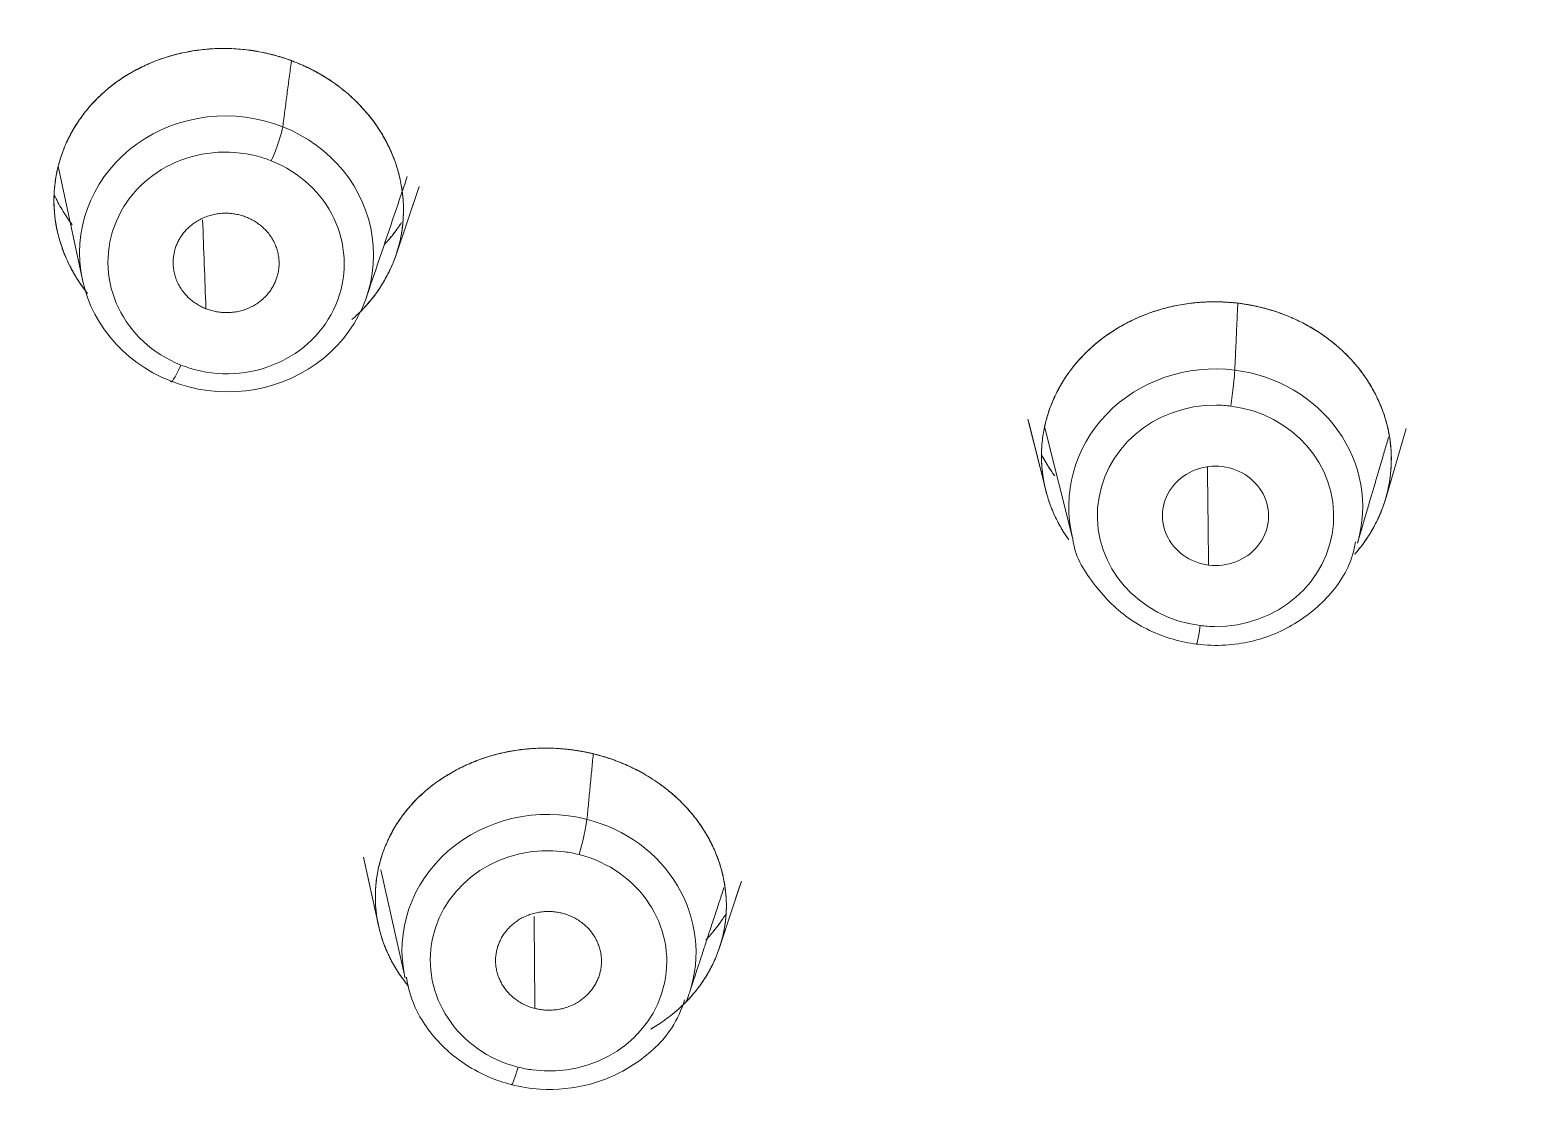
# Model space of a CAD drawing. Extents: x 5217 to 6345, y 0 to 827.
# Drawn here: x 5739.63 to 5755.17, y 449.06 to 460.3 of the extents above; entities that cross this region are included whole.
import ezdxf

# ---------------------------------------------------------------- set-up
doc = ezdxf.new("R2010")
doc.units = 0
doc.header["$LTSCALE"] = 30
doc.header["$MEASUREMENT"] = 0
doc.layers.add('1', color=7, linetype='CONTINUOUS')

msp = doc.modelspace()

# ---------------------------------------------------------------- linework, layer by layer
at = {"layer": '1', "color": 7, "linetype": 'Continuous', "lineweight": 18}
for p, q in [((5739.919, 458.883), (5740.172, 457.703)), ((5743.425, 457.965), (5743.665, 458.674)), ((5743.425, 457.965), (5743.647, 458.622)), ((5749.981, 456.26), (5750.167, 455.523)), ((5749.99, 456.224), (5750.167, 455.523)), ((5750.159, 456.168), (5750.446, 455.027)), ((5753.695, 455.436), (5753.909, 456.163)), ((5753.695, 455.436), (5753.909, 456.163)), ((5743.086, 451.715), (5743.228, 451.073)), ((5743.086, 451.715), (5743.243, 451.004)), ((5743.268, 451.583), (5743.518, 450.459)), ((5746.783, 450.781), (5747.009, 451.467)), ((5746.792, 450.808), (5746.995, 451.426))]:
    msp.add_line(p, q, dxfattribs=at)
for centre, major_axis, ratio, start_param, end_param in [((5757.244, 496.519), (-59.628, 0), 0.953717, 0, 1.529457), ((5757.244, 496.519), (-59.628, 0), 0.953717, 0, 1.529457), ((5741.666, 457.974), (-1.523, 0.088), 0.93787, 4.374346, 7.515939), ((5741.666, 457.974), (1.523, -0.088), 0.93787, 4.374346, 7.515939), ((5751.929, 455.256), (-0.55, 0.011), 0.936807, 4.59996, 7.741553), ((5751.929, 455.256), (0.55, -0.011), 0.936807, 4.59996, 7.741553), ((5745.012, 450.737), (-1.524, 0.076), 0.931132, 2.827073, 2.893291)]:
    msp.add_ellipse(centre, major_axis=major_axis, ratio=ratio, start_param=start_param, end_param=end_param, dxfattribs=at)
at = {"layer": '1', "color": 7, "linetype": 'Continuous', "lineweight": 13}
for centre, major_axis, ratio, start_param, end_param in [((5742.136, 459.044), (0.11, 0.279), 0.115075, 4.376575, 5.855188), ((5741.661, 457.88), (1.224, -0.071), 0.93787, 1.355528, 4.374346), ((5741.661, 457.88), (1.224, -0.071), 0.93787, 1.232753, 1.355528), ((5741.661, 457.88), (1.224, -0.071), 0.93787, 4.497121, 7.515939), ((5741.198, 456.924), (0.11, 0.279), 0.115075, 2.897962, 4.376575), ((5741.661, 457.88), (1.224, -0.071), 0.93787, 4.374346, 4.497121), ((5751.931, 455.351), (-1.525, 0.03), 0.936807, 4.59996, 6.532972), ((5752.091, 456.5), (0.037, 0.298), 0.03925, 4.357052, 5.835665), ((5751.931, 455.351), (1.525, -0.03), 0.936807, 6.041412, 7.741553), ((5751.929, 455.256), (1.226, -0.024), 0.936807, 1.581143, 4.59996), ((5751.929, 455.256), (1.226, -0.024), 0.936807, 4.722736, 7.741553), ((5751.929, 455.256), (1.226, -0.024), 0.936807, 1.458368, 1.581143), ((5751.771, 454.222), (0.037, 0.298), 0.03925, 2.878439, 4.357052), ((5751.929, 455.256), (1.226, -0.024), 0.936807, 4.59996, 4.722736), ((5745.012, 450.737), (-1.524, 0.076), 0.931132, 4.49732, 6.529243), ((5745.329, 451.85), (0.074, 0.291), 0.077828, 4.346945, 5.821092), ((5745.012, 450.737), (-1.524, 0.076), 0.931132, 2.893291, 4.49732), ((5745.007, 450.639), (-1.226, 0.061), 0.931132, 4.62396, 7.638913), ((5745.007, 450.639), (-1.226, 0.061), 0.931132, 1.482368, 4.49732), ((5745.007, 450.639), (-1.226, 0.061), 0.931132, 4.49732, 4.62396), ((5744.696, 449.645), (0.074, 0.291), 0.077828, 3.144843, 4.346945), ((5745.007, 450.639), (-1.226, 0.061), 0.931132, 1.355728, 1.482368)]:
    msp.add_ellipse(centre, major_axis=major_axis, ratio=ratio, start_param=start_param, end_param=end_param, dxfattribs=at)
at = {"layer": '1', "color": 7, "linetype": 'Continuous', "lineweight": 18}
for points, knots in [([(5759.712, 439.668), (5760.292, 439.691), (5761.968, 439.78), (5764.735, 440.04), (5767.995, 440.52), (5771.222, 441.172), (5774.407, 441.992), (5777.54, 442.979), (5780.611, 444.129), (5783.61, 445.439), (5786.529, 446.905), (5789.359, 448.523), (5792.092, 450.287), (5794.718, 452.192), (5797.229, 454.232), (5799.619, 456.402), (5801.88, 458.694), (5804.005, 461.101), (5805.987, 463.617), (5807.821, 466.233), (5809.501, 468.942), (5811.021, 471.735), (5812.378, 474.604), (5813.566, 477.54), (5814.583, 480.534), (5815.426, 483.576), (5816.091, 486.659), (5816.577, 489.772), (5816.882, 492.905), (5817.005, 496.05), (5816.947, 499.196), (5816.706, 502.335), (5816.285, 505.456), (5815.684, 508.55), (5814.904, 511.608), (5813.949, 514.62), (5812.822, 517.578), (5811.525, 520.471), (5810.063, 523.292), (5808.44, 526.031), (5806.66, 528.681), (5804.731, 531.234), (5802.657, 533.681), (5800.444, 536.015), (5798.1, 538.229), (5795.631, 540.316), (5793.045, 542.27), (5790.35, 544.085), (5787.555, 545.755), (5784.667, 547.276), (5781.695, 548.643), (5778.649, 549.85), (5775.538, 550.896), (5772.371, 551.776), (5769.157, 552.489), (5765.908, 553.031), (5762.632, 553.401), (5759.34, 553.598), (5756.041, 553.622), (5752.746, 553.471), (5749.464, 553.148), (5746.207, 552.652), (5742.982, 551.986), (5739.802, 551.151), (5736.674, 550.149), (5733.609, 548.985), (5730.617, 547.661), (5727.705, 546.181), (5724.883, 544.551), (5722.16, 542.774), (5719.544, 540.857), (5717.043, 538.805), (5714.664, 536.624), (5712.415, 534.322), (5710.302, 531.904), (5708.333, 529.379), (5706.512, 526.755), (5704.847, 524.038), (5703.34, 521.238), (5701.998, 518.363), (5700.825, 515.422), (5699.823, 512.423), (5698.996, 509.377), (5698.347, 506.291), (5697.877, 503.176), (5697.588, 500.041), (5697.48, 496.896), (5697.555, 493.75), (5697.811, 490.612), (5698.249, 487.493), (5698.866, 484.402), (5699.661, 481.348), (5700.631, 478.34), (5701.774, 475.388), (5703.085, 472.5), (5704.562, 469.686), (5706.199, 466.954), (5707.991, 464.313), (5709.934, 461.769), (5712.021, 459.332), (5714.245, 457.008), (5716.601, 454.805), (5719.08, 452.73), (5721.676, 450.788), (5724.38, 448.985), (5727.184, 447.328), (5730.08, 445.82), (5733.058, 444.468), (5736.111, 443.274), (5739.227, 442.243), (5742.399, 441.377), (5745.616, 440.68), (5748.868, 440.153), (5751.926, 439.822), (5753.898, 439.702), (5754.776, 439.668)], [0, 0, 0, 0, 0.004702, 0.013606, 0.022511, 0.031416, 0.040321, 0.049226, 0.058131, 0.067035, 0.07594, 0.084844, 0.093748, 0.102652, 0.111556, 0.120459, 0.129362, 0.138265, 0.147168, 0.15607, 0.164972, 0.173874, 0.182775, 0.191676, 0.200577, 0.209478, 0.218378, 0.227279, 0.236179, 0.245079, 0.253978, 0.262878, 0.271778, 0.280678, 0.289578, 0.298478, 0.307379, 0.316279, 0.32518, 0.334081, 0.342982, 0.351884, 0.360785, 0.369687, 0.37859, 0.387493, 0.396396, 0.405299, 0.414202, 0.423106, 0.43201, 0.440914, 0.449818, 0.458723, 0.467628, 0.476532, 0.485437, 0.494342, 0.503247, 0.512152, 0.521057, 0.529962, 0.538867, 0.547772, 0.556677, 0.565582, 0.574486, 0.583391, 0.592295, 0.601199, 0.610103, 0.619007, 0.62791, 0.636813, 0.645716, 0.654619, 0.663521, 0.672423, 0.681325, 0.690226, 0.699127, 0.708028, 0.716929, 0.725829, 0.734729, 0.743629, 0.752529, 0.761429, 0.770329, 0.779229, 0.788129, 0.797029, 0.805929, 0.814829, 0.82373, 0.832631, 0.841532, 0.850433, 0.859334, 0.868236, 0.877138, 0.886041, 0.894944, 0.903847, 0.91275, 0.921653, 0.930557, 0.939461, 0.948365, 0.95727, 0.966174, 0.975079, 0.983983, 0.992888, 1, 1, 1, 1]), ([(5793.07, 451.033), (5793.622, 451.416), (5795.04, 452.443), (5797.228, 454.234), (5799.62, 456.401), (5801.88, 458.694), (5804.005, 461.101), (5805.987, 463.617), (5807.821, 466.233), (5809.501, 468.942), (5811.021, 471.735), (5812.378, 474.604), (5813.566, 477.54), (5814.583, 480.534), (5815.426, 483.576), (5816.091, 486.659), (5816.577, 489.772), (5816.882, 492.905), (5817.005, 496.05), (5816.947, 499.196), (5816.706, 502.335), (5816.285, 505.456), (5815.684, 508.55), (5814.904, 511.608), (5813.949, 514.62), (5812.822, 517.578), (5811.525, 520.471), (5810.063, 523.292), (5808.44, 526.031), (5806.66, 528.681), (5804.731, 531.234), (5802.657, 533.681), (5800.444, 536.015), (5798.1, 538.229), (5795.631, 540.316), (5793.045, 542.27), (5790.35, 544.085), (5787.555, 545.755), (5784.667, 547.276), (5781.695, 548.643), (5778.649, 549.85), (5775.538, 550.896), (5772.371, 551.776), (5769.157, 552.489), (5765.908, 553.031), (5762.632, 553.401), (5759.34, 553.598), (5756.041, 553.622), (5752.746, 553.471), (5749.464, 553.148), (5746.207, 552.652), (5742.982, 551.986), (5739.802, 551.151), (5736.674, 550.149), (5733.609, 548.985), (5730.617, 547.661), (5727.705, 546.181), (5724.883, 544.551), (5722.16, 542.774), (5719.544, 540.857), (5717.043, 538.805), (5714.664, 536.624), (5712.415, 534.322), (5710.302, 531.904), (5708.333, 529.379), (5706.512, 526.755), (5704.847, 524.038), (5703.34, 521.238), (5701.998, 518.363), (5700.825, 515.422), (5699.823, 512.423), (5698.996, 509.377), (5698.347, 506.291), (5697.877, 503.176), (5697.588, 500.041), (5697.48, 496.896), (5697.555, 493.75), (5697.811, 490.612), (5698.249, 487.493), (5698.866, 484.402), (5699.661, 481.348), (5700.631, 478.34), (5701.774, 475.388), (5703.085, 472.5), (5704.562, 469.686), (5706.199, 466.954), (5707.991, 464.313), (5709.934, 461.769), (5712.021, 459.332), (5714.246, 457.009), (5716.6, 454.804), (5719.085, 452.736), (5720.978, 451.284), (5722.066, 450.56), (5722.254, 450.437)], [0, 0, 0, 0, 0.006833, 0.017845, 0.028856, 0.039868, 0.050878, 0.061889, 0.072899, 0.083908, 0.094918, 0.105926, 0.116935, 0.127943, 0.138951, 0.149959, 0.160966, 0.171973, 0.18298, 0.193987, 0.204994, 0.216001, 0.227008, 0.238016, 0.249023, 0.26003, 0.271038, 0.282046, 0.293055, 0.304063, 0.315072, 0.326082, 0.337091, 0.348102, 0.359112, 0.370123, 0.381134, 0.392146, 0.403157, 0.414169, 0.425182, 0.436194, 0.447207, 0.45822, 0.469233, 0.480246, 0.491259, 0.502272, 0.513286, 0.524299, 0.535313, 0.546326, 0.557339, 0.568352, 0.579365, 0.590378, 0.601391, 0.612403, 0.623416, 0.634428, 0.645439, 0.656451, 0.667462, 0.678472, 0.689483, 0.700493, 0.711502, 0.722512, 0.73352, 0.744529, 0.755537, 0.766545, 0.777553, 0.78856, 0.799567, 0.810574, 0.821581, 0.832588, 0.843595, 0.854602, 0.865609, 0.876617, 0.887624, 0.898632, 0.90964, 0.920649, 0.931657, 0.942666, 0.953676, 0.964686, 0.975696, 0.986706, 0.997717, 1, 1, 1, 1]), ([(5740.223, 457.563), (5740.207, 457.583), (5740.156, 457.649), (5740.08, 457.768), (5739.977, 457.971), (5739.89, 458.239), (5739.867, 458.513), (5739.885, 458.728), (5739.917, 458.888), (5739.966, 459.043), (5740.032, 459.193), (5740.115, 459.334), (5740.212, 459.466), (5740.322, 459.588), (5740.442, 459.697), (5740.572, 459.794), (5740.713, 459.878), (5740.862, 459.95), (5741.02, 460.01), (5741.185, 460.056), (5741.354, 460.088), (5741.526, 460.105), (5741.67, 460.106), (5741.786, 460.1), (5741.873, 460.092), (5741.959, 460.08), (5742.029, 460.067), (5742.083, 460.055), (5742.12, 460.046), (5742.158, 460.037), (5742.195, 460.026), (5742.232, 460.015), (5742.269, 460.004), (5742.305, 459.991), (5742.341, 459.978), (5742.365, 459.969), (5742.377, 459.964)], [0, 0, 0, 0, 0.017141, 0.056284, 0.096002, 0.174743, 0.252104, 0.29073, 0.329574, 0.368793, 0.407421, 0.445742, 0.484311, 0.521879, 0.558973, 0.595401, 0.631752, 0.668396, 0.705158, 0.74242, 0.779181, 0.815806, 0.852668, 0.871071, 0.889443, 0.907829, 0.926279, 0.93451, 0.942721, 0.950917, 0.959101, 0.967278, 0.975452, 0.983627, 0.991809, 1, 1, 1, 1]), ([(5740.223, 457.563), (5740.207, 457.583), (5740.156, 457.649), (5740.08, 457.768), (5739.977, 457.971), (5739.89, 458.239), (5739.867, 458.513), (5739.885, 458.728), (5739.917, 458.888), (5739.966, 459.043), (5740.032, 459.193), (5740.115, 459.334), (5740.212, 459.466), (5740.322, 459.588), (5740.442, 459.697), (5740.572, 459.794), (5740.713, 459.878), (5740.862, 459.95), (5741.02, 460.01), (5741.185, 460.056), (5741.354, 460.088), (5741.526, 460.105), (5741.67, 460.106), (5741.786, 460.1), (5741.873, 460.092), (5741.959, 460.08), (5742.029, 460.067), (5742.083, 460.055), (5742.12, 460.046), (5742.158, 460.037), (5742.195, 460.026), (5742.232, 460.015), (5742.269, 460.004), (5742.305, 459.991), (5742.341, 459.978), (5742.365, 459.969), (5742.377, 459.964)], [0, 0, 0, 0, 0.017141, 0.056284, 0.096002, 0.174743, 0.252104, 0.29073, 0.329574, 0.368793, 0.407421, 0.445742, 0.484311, 0.521879, 0.558973, 0.595401, 0.631752, 0.668396, 0.705158, 0.74242, 0.779181, 0.815806, 0.852668, 0.871071, 0.889443, 0.907829, 0.926279, 0.93451, 0.942721, 0.950917, 0.959101, 0.967278, 0.975452, 0.983627, 0.991809, 1, 1, 1, 1]), ([(5742.377, 459.964), (5742.371, 459.967), (5742.358, 459.972), (5742.338, 459.979), (5742.318, 459.987), (5742.298, 459.994), (5742.277, 460.001), (5742.257, 460.007), (5742.237, 460.014), (5742.216, 460.02), (5742.195, 460.026), (5742.175, 460.032), (5742.154, 460.038), (5742.133, 460.043), (5742.112, 460.048), (5742.091, 460.053), (5742.069, 460.058), (5742.026, 460.067), (5741.962, 460.079), (5741.875, 460.092), (5741.787, 460.1), (5741.726, 460.103), (5741.64, 460.106), (5741.526, 460.105), (5741.357, 460.088), (5741.187, 460.057), (5741.027, 460.013), (5740.876, 459.956), (5740.73, 459.887), (5740.583, 459.801), (5740.452, 459.704), (5740.327, 459.593), (5740.209, 459.465), (5740.125, 459.348), (5740.068, 459.254), (5740.04, 459.202), (5740.015, 459.152), (5739.991, 459.1), (5739.965, 459.035), (5739.94, 458.96), (5739.917, 458.879), (5739.896, 458.787), (5739.881, 458.68), (5739.874, 458.567), (5739.875, 458.452), (5739.886, 458.337), (5739.908, 458.208), (5739.945, 458.069), (5740.005, 457.914), (5740.083, 457.761), (5740.161, 457.643), (5740.211, 457.579), (5740.224, 457.562)], [0, 0, 0, 0, 0.004503, 0.009014, 0.013532, 0.018057, 0.022589, 0.027129, 0.031676, 0.03623, 0.040791, 0.04536, 0.049937, 0.05452, 0.059111, 0.06371, 0.068316, 0.07293, 0.091521, 0.110102, 0.128674, 0.147238, 0.148767, 0.183749, 0.219666, 0.256936, 0.29465, 0.327419, 0.362379, 0.401166, 0.44073, 0.472432, 0.515341, 0.561066, 0.573377, 0.59219, 0.602878, 0.613262, 0.633285, 0.652235, 0.670021, 0.693804, 0.719615, 0.747458, 0.774804, 0.802184, 0.829597, 0.867272, 0.903668, 0.945059, 0.985491, 1, 1, 1, 1]), ([(5742.377, 459.964), (5742.371, 459.967), (5742.358, 459.972), (5742.338, 459.979), (5742.318, 459.987), (5742.298, 459.994), (5742.277, 460.001), (5742.257, 460.007), (5742.237, 460.014), (5742.216, 460.02), (5742.195, 460.026), (5742.175, 460.032), (5742.154, 460.038), (5742.133, 460.043), (5742.112, 460.048), (5742.091, 460.053), (5742.069, 460.058), (5742.026, 460.067), (5741.962, 460.079), (5741.875, 460.092), (5741.787, 460.1), (5741.726, 460.103), (5741.64, 460.106), (5741.526, 460.105), (5741.357, 460.088), (5741.187, 460.057), (5741.027, 460.013), (5740.876, 459.956), (5740.73, 459.887), (5740.583, 459.801), (5740.452, 459.704), (5740.327, 459.593), (5740.209, 459.465), (5740.125, 459.348), (5740.068, 459.254), (5740.04, 459.202), (5740.015, 459.152), (5739.991, 459.1), (5739.965, 459.035), (5739.94, 458.96), (5739.917, 458.879), (5739.896, 458.787), (5739.881, 458.68), (5739.874, 458.567), (5739.875, 458.452), (5739.886, 458.337), (5739.908, 458.208), (5739.945, 458.069), (5740.005, 457.914), (5740.083, 457.761), (5740.161, 457.643), (5740.211, 457.579), (5740.224, 457.562)], [0, 0, 0, 0, 0.004503, 0.009014, 0.013532, 0.018057, 0.022589, 0.027129, 0.031676, 0.03623, 0.040791, 0.04536, 0.049937, 0.05452, 0.059111, 0.06371, 0.068316, 0.07293, 0.091521, 0.110102, 0.128674, 0.147238, 0.148767, 0.183749, 0.219666, 0.256936, 0.29465, 0.327419, 0.362379, 0.401166, 0.44073, 0.472432, 0.515341, 0.561066, 0.573377, 0.59219, 0.602878, 0.613262, 0.633285, 0.652235, 0.670021, 0.693804, 0.719615, 0.747458, 0.774804, 0.802184, 0.829597, 0.867272, 0.903668, 0.945059, 0.985491, 1, 1, 1, 1]), ([(5743.022, 457.343), (5743.033, 457.353), (5743.071, 457.39), (5743.132, 457.455), (5743.194, 457.531), (5743.247, 457.605), (5743.297, 457.684), (5743.338, 457.759), (5743.367, 457.82), (5743.384, 457.857), (5743.403, 457.903), (5743.436, 457.993), (5743.476, 458.137), (5743.499, 458.3), (5743.504, 458.464), (5743.493, 458.619), (5743.461, 458.784), (5743.415, 458.935), (5743.355, 459.08), (5743.279, 459.223), (5743.184, 459.363), (5743.077, 459.491), (5742.979, 459.588), (5742.894, 459.661), (5742.827, 459.714), (5742.757, 459.764), (5742.696, 459.804), (5742.647, 459.833), (5742.609, 459.855), (5742.572, 459.875), (5742.533, 459.895), (5742.495, 459.913), (5742.456, 459.931), (5742.417, 459.948), (5742.39, 459.959), (5742.377, 459.964)], [0, 0, 0, 0, 0.014111, 0.04927, 0.082826, 0.106009, 0.13487, 0.171339, 0.18786, 0.199046, 0.210702, 0.235487, 0.291151, 0.354099, 0.393402, 0.448921, 0.50347, 0.552208, 0.597733, 0.650176, 0.702019, 0.751877, 0.800394, 0.825551, 0.850725, 0.87592, 0.901135, 0.913632, 0.926088, 0.938505, 0.950882, 0.96322, 0.975519, 0.987779, 1, 1, 1, 1]), ([(5742.377, 459.964), (5742.384, 459.962), (5742.397, 459.956), (5742.417, 459.948), (5742.437, 459.939), (5742.457, 459.931), (5742.477, 459.922), (5742.496, 459.913), (5742.516, 459.903), (5742.535, 459.894), (5742.554, 459.884), (5742.573, 459.874), (5742.592, 459.864), (5742.611, 459.853), (5742.63, 459.843), (5742.649, 459.832), (5742.667, 459.821), (5742.704, 459.799), (5742.758, 459.763), (5742.828, 459.714), (5742.895, 459.661), (5742.98, 459.587), (5743.08, 459.487), (5743.187, 459.358), (5743.28, 459.219), (5743.358, 459.073), (5743.421, 458.921), (5743.466, 458.765), (5743.494, 458.606), (5743.504, 458.447), (5743.497, 458.287), (5743.473, 458.129), (5743.431, 457.974), (5743.372, 457.823), (5743.295, 457.678), (5743.202, 457.539), (5743.093, 457.41), (5743.011, 457.331), (5742.967, 457.293)], [0, 0, 0, 0, 0.006083, 0.012162, 0.018237, 0.024309, 0.03038, 0.03645, 0.04252, 0.048592, 0.054666, 0.060744, 0.066826, 0.072914, 0.079009, 0.085111, 0.091221, 0.097341, 0.121844, 0.146278, 0.170707, 0.195199, 0.244469, 0.293747, 0.34338, 0.393383, 0.443468, 0.493419, 0.543157, 0.593201, 0.643121, 0.693202, 0.743618, 0.794206, 0.84532, 0.896882, 0.948457, 1, 1, 1, 1]), ([(5743.022, 457.343), (5743.033, 457.353), (5743.071, 457.39), (5743.132, 457.455), (5743.194, 457.531), (5743.247, 457.605), (5743.297, 457.684), (5743.338, 457.759), (5743.367, 457.82), (5743.384, 457.857), (5743.403, 457.903), (5743.436, 457.993), (5743.476, 458.137), (5743.499, 458.3), (5743.504, 458.464), (5743.493, 458.619), (5743.461, 458.784), (5743.415, 458.935), (5743.355, 459.08), (5743.279, 459.223), (5743.184, 459.363), (5743.077, 459.491), (5742.979, 459.588), (5742.894, 459.661), (5742.827, 459.714), (5742.757, 459.764), (5742.696, 459.804), (5742.647, 459.833), (5742.609, 459.855), (5742.572, 459.875), (5742.533, 459.895), (5742.495, 459.913), (5742.456, 459.931), (5742.417, 459.948), (5742.39, 459.959), (5742.377, 459.964)], [0, 0, 0, 0, 0.014111, 0.04927, 0.082826, 0.106009, 0.13487, 0.171339, 0.18786, 0.199046, 0.210702, 0.235487, 0.291151, 0.354099, 0.393402, 0.448921, 0.50347, 0.552208, 0.597733, 0.650176, 0.702019, 0.751877, 0.800394, 0.825551, 0.850725, 0.87592, 0.901135, 0.913632, 0.926088, 0.938505, 0.950882, 0.96322, 0.975519, 0.987779, 1, 1, 1, 1]), ([(5742.377, 459.964), (5742.384, 459.962), (5742.397, 459.956), (5742.417, 459.948), (5742.437, 459.939), (5742.457, 459.931), (5742.477, 459.922), (5742.496, 459.913), (5742.516, 459.903), (5742.535, 459.894), (5742.554, 459.884), (5742.573, 459.874), (5742.592, 459.864), (5742.611, 459.853), (5742.63, 459.843), (5742.649, 459.832), (5742.667, 459.821), (5742.704, 459.799), (5742.758, 459.763), (5742.828, 459.714), (5742.895, 459.661), (5742.98, 459.587), (5743.08, 459.487), (5743.187, 459.358), (5743.28, 459.219), (5743.358, 459.073), (5743.421, 458.921), (5743.466, 458.765), (5743.486, 458.648), (5743.493, 458.584), (5743.495, 458.573)], [0, 0, 0, 0, 0.01099, 0.021971, 0.032945, 0.043915, 0.054882, 0.065847, 0.076814, 0.087782, 0.098756, 0.109735, 0.120723, 0.131721, 0.14273, 0.153754, 0.164792, 0.175848, 0.220114, 0.264253, 0.308385, 0.352629, 0.441638, 0.530659, 0.620322, 0.710653, 0.801132, 0.891369, 0.981222, 1, 1, 1, 1]), ([(5740.064, 458.276), (5740.026, 458.327), (5739.959, 458.427), (5739.902, 458.533), (5739.877, 458.584)], [0, 0, 0, 0, 0.521917, 1, 1, 1, 1]), ([(5740.064, 458.276), (5740.026, 458.327), (5739.959, 458.427), (5739.902, 458.533), (5739.877, 458.584)], [0, 0, 0, 0, 0.521917, 1, 1, 1, 1]), ([(5743.466, 458.274), (5743.46, 458.266), (5743.453, 458.256), (5743.442, 458.241), (5743.425, 458.216), (5743.38, 458.158), (5743.335, 458.105), (5743.303, 458.07), (5743.302, 458.069)], [0, 0, 0, 0, 0.118785, 0.141452, 0.206748, 0.466924, 0.981664, 1, 1, 1, 1]), ([(5743.466, 458.274), (5743.46, 458.266), (5743.453, 458.256), (5743.442, 458.241), (5743.425, 458.216), (5743.38, 458.158), (5743.335, 458.105), (5743.303, 458.07), (5743.302, 458.069)], [0, 0, 0, 0, 0.118785, 0.141452, 0.206748, 0.466924, 0.981664, 1, 1, 1, 1]), ([(5743.355, 458.129), (5743.388, 458.168), (5743.431, 458.224), (5743.471, 458.283), (5743.482, 458.3)], [0, 0, 0, 0, 0.709894, 1, 1, 1, 1]), ([(5743.355, 458.129), (5743.388, 458.168), (5743.431, 458.224), (5743.471, 458.283), (5743.482, 458.3)], [0, 0, 0, 0, 0.709894, 1, 1, 1, 1]), ([(5743.47, 458.129), (5743.459, 458.077), (5743.431, 457.974), (5743.372, 457.823), (5743.295, 457.678), (5743.202, 457.539), (5743.093, 457.41), (5743.011, 457.331), (5742.967, 457.293)], [0, 0, 0, 0, 0.162932, 0.328097, 0.49498, 0.663329, 0.831716, 1, 1, 1, 1]), ([(5752.173, 457.461), (5752.166, 457.462), (5752.152, 457.463), (5752.131, 457.466), (5752.11, 457.468), (5752.089, 457.47), (5752.068, 457.471), (5752.046, 457.473), (5752.025, 457.474), (5752.004, 457.475), (5751.982, 457.476), (5751.961, 457.476), (5751.919, 457.477), (5751.856, 457.476), (5751.772, 457.472), (5751.689, 457.464), (5751.58, 457.45), (5751.447, 457.423), (5751.302, 457.382), (5751.169, 457.333), (5751.029, 457.27), (5750.882, 457.188), (5750.739, 457.088), (5750.617, 456.984), (5750.506, 456.87), (5750.411, 456.752), (5750.325, 456.622), (5750.249, 456.477), (5750.19, 456.321), (5750.157, 456.193), (5750.139, 456.099), (5750.126, 456), (5750.121, 455.897), (5750.124, 455.797), (5750.132, 455.697), (5750.149, 455.594), (5750.175, 455.49), (5750.207, 455.385), (5750.258, 455.257), (5750.329, 455.122), (5750.383, 455.04), (5750.408, 455.006)], [0, 0, 0, 0, 0.005098, 0.010206, 0.015323, 0.020449, 0.025585, 0.030731, 0.035886, 0.04105, 0.046224, 0.051407, 0.0566, 0.076782, 0.096999, 0.117251, 0.137541, 0.176648, 0.216375, 0.248399, 0.280926, 0.331025, 0.374517, 0.413704, 0.454526, 0.498481, 0.533471, 0.578413, 0.63027, 0.668221, 0.686392, 0.708954, 0.750794, 0.7704, 0.79122, 0.833653, 0.855354, 0.878478, 0.922586, 0.96644, 1, 1, 1, 1]), ([(5752.173, 457.461), (5752.166, 457.462), (5752.152, 457.463), (5752.131, 457.466), (5752.11, 457.468), (5752.089, 457.47), (5752.068, 457.471), (5752.046, 457.473), (5752.025, 457.474), (5752.004, 457.475), (5751.982, 457.476), (5751.961, 457.476), (5751.919, 457.477), (5751.856, 457.476), (5751.772, 457.472), (5751.689, 457.464), (5751.58, 457.45), (5751.447, 457.423), (5751.302, 457.382), (5751.169, 457.333), (5751.029, 457.27), (5750.882, 457.188), (5750.739, 457.088), (5750.617, 456.984), (5750.506, 456.87), (5750.411, 456.752), (5750.325, 456.622), (5750.249, 456.477), (5750.19, 456.321), (5750.157, 456.193), (5750.139, 456.099), (5750.126, 456), (5750.121, 455.897), (5750.124, 455.797), (5750.132, 455.697), (5750.149, 455.594), (5750.175, 455.49), (5750.207, 455.385), (5750.258, 455.257), (5750.329, 455.122), (5750.383, 455.04), (5750.408, 455.006)], [0, 0, 0, 0, 0.005098, 0.010206, 0.015323, 0.020449, 0.025585, 0.030731, 0.035886, 0.04105, 0.046224, 0.051407, 0.0566, 0.076782, 0.096999, 0.117251, 0.137541, 0.176648, 0.216375, 0.248399, 0.280926, 0.331025, 0.374517, 0.413704, 0.454526, 0.498481, 0.533471, 0.578413, 0.63027, 0.668221, 0.686392, 0.708954, 0.750794, 0.7704, 0.79122, 0.833653, 0.855354, 0.878478, 0.922586, 0.96644, 1, 1, 1, 1]), ([(5750.408, 455.006), (5750.365, 455.066), (5750.267, 455.223), (5750.181, 455.444), (5750.137, 455.656), (5750.121, 455.818), (5750.123, 455.98), (5750.144, 456.14), (5750.182, 456.297), (5750.238, 456.448), (5750.308, 456.592), (5750.392, 456.727), (5750.49, 456.852), (5750.6, 456.968), (5750.723, 457.075), (5750.858, 457.171), (5751.002, 457.256), (5751.156, 457.329), (5751.316, 457.387), (5751.454, 457.424), (5751.567, 457.447), (5751.652, 457.46), (5751.739, 457.469), (5751.809, 457.474), (5751.864, 457.476), (5751.903, 457.477), (5751.942, 457.477), (5751.98, 457.476), (5752.019, 457.474), (5752.058, 457.472), (5752.096, 457.469), (5752.135, 457.466), (5752.16, 457.462), (5752.173, 457.461)], [0, 0, 0, 0, 0.057771, 0.146116, 0.190212, 0.234564, 0.27934, 0.323444, 0.367196, 0.41123, 0.454125, 0.496473, 0.538068, 0.579566, 0.621408, 0.663374, 0.705926, 0.747901, 0.789714, 0.831789, 0.852801, 0.873776, 0.894768, 0.915831, 0.925229, 0.934604, 0.943961, 0.953305, 0.962641, 0.971973, 0.981307, 0.990648, 1, 1, 1, 1]), ([(5750.408, 455.006), (5750.365, 455.066), (5750.267, 455.223), (5750.181, 455.444), (5750.137, 455.656), (5750.121, 455.818), (5750.123, 455.98), (5750.144, 456.14), (5750.182, 456.297), (5750.238, 456.448), (5750.308, 456.592), (5750.392, 456.727), (5750.49, 456.852), (5750.6, 456.968), (5750.723, 457.075), (5750.858, 457.171), (5751.002, 457.256), (5751.156, 457.329), (5751.316, 457.387), (5751.454, 457.424), (5751.567, 457.447), (5751.652, 457.46), (5751.739, 457.469), (5751.809, 457.474), (5751.864, 457.476), (5751.903, 457.477), (5751.942, 457.477), (5751.98, 457.476), (5752.019, 457.474), (5752.058, 457.472), (5752.096, 457.469), (5752.135, 457.466), (5752.16, 457.462), (5752.173, 457.461)], [0, 0, 0, 0, 0.057771, 0.146116, 0.190212, 0.234564, 0.27934, 0.323444, 0.367196, 0.41123, 0.454125, 0.496473, 0.538068, 0.579566, 0.621408, 0.663374, 0.705926, 0.747901, 0.789714, 0.831789, 0.852801, 0.873776, 0.894768, 0.915831, 0.925229, 0.934604, 0.943961, 0.953305, 0.962641, 0.971973, 0.981307, 0.990648, 1, 1, 1, 1]), ([(5752.173, 457.461), (5752.18, 457.46), (5752.195, 457.458), (5752.216, 457.455), (5752.238, 457.452), (5752.259, 457.448), (5752.281, 457.444), (5752.302, 457.44), (5752.324, 457.436), (5752.345, 457.432), (5752.366, 457.427), (5752.387, 457.422), (5752.408, 457.417), (5752.43, 457.412), (5752.451, 457.406), (5752.472, 457.4), (5752.493, 457.394), (5752.534, 457.382), (5752.596, 457.361), (5752.677, 457.33), (5752.757, 457.296), (5752.86, 457.246), (5752.985, 457.174), (5753.125, 457.076), (5753.254, 456.965), (5753.371, 456.843), (5753.474, 456.712), (5753.562, 456.573), (5753.634, 456.427), (5753.69, 456.276), (5753.73, 456.12), (5753.752, 455.962), (5753.756, 455.802), (5753.742, 455.642), (5753.711, 455.483), (5753.661, 455.326), (5753.594, 455.175), (5753.509, 455.031), (5753.433, 454.927), (5753.385, 454.871), (5753.374, 454.859)], [0, 0, 0, 0, 0.005705, 0.011406, 0.017104, 0.022799, 0.028492, 0.034185, 0.039878, 0.045572, 0.051269, 0.056969, 0.062673, 0.068383, 0.074098, 0.079821, 0.085552, 0.091291, 0.114273, 0.137188, 0.160098, 0.183067, 0.229279, 0.27549, 0.322043, 0.368934, 0.415912, 0.462752, 0.509404, 0.556333, 0.603154, 0.650119, 0.697402, 0.744845, 0.79278, 0.84114, 0.889505, 0.937854, 0.985824, 1, 1, 1, 1]), ([(5753.374, 454.859), (5753.381, 454.867), (5753.429, 454.922), (5753.496, 455.012), (5753.567, 455.129), (5753.618, 455.228), (5753.655, 455.317), (5753.685, 455.401), (5753.71, 455.489), (5753.729, 455.572), (5753.739, 455.637), (5753.744, 455.678), (5753.749, 455.726), (5753.755, 455.821), (5753.752, 455.97), (5753.727, 456.132), (5753.685, 456.292), (5753.63, 456.439), (5753.552, 456.59), (5753.465, 456.724), (5753.366, 456.849), (5753.251, 456.968), (5753.12, 457.079), (5752.981, 457.177), (5752.858, 457.247), (5752.756, 457.296), (5752.676, 457.331), (5752.595, 457.362), (5752.525, 457.385), (5752.469, 457.401), (5752.427, 457.412), (5752.385, 457.423), (5752.343, 457.432), (5752.301, 457.441), (5752.258, 457.449), (5752.216, 457.455), (5752.187, 457.459), (5752.173, 457.461)], [0, 0, 0, 0, 0.009107, 0.062145, 0.095862, 0.128105, 0.158879, 0.18014, 0.206607, 0.240052, 0.255203, 0.265461, 0.276151, 0.298881, 0.349929, 0.407658, 0.443701, 0.494617, 0.544643, 0.58934, 0.63109, 0.679184, 0.726728, 0.772451, 0.816945, 0.840016, 0.863103, 0.886209, 0.909333, 0.920793, 0.932217, 0.943604, 0.954955, 0.96627, 0.977549, 0.988792, 1, 1, 1, 1]), ([(5752.173, 457.461), (5752.18, 457.46), (5752.195, 457.458), (5752.216, 457.455), (5752.238, 457.452), (5752.259, 457.448), (5752.281, 457.444), (5752.302, 457.44), (5752.324, 457.436), (5752.345, 457.432), (5752.366, 457.427), (5752.387, 457.422), (5752.408, 457.417), (5752.43, 457.412), (5752.451, 457.406), (5752.472, 457.4), (5752.493, 457.394), (5752.534, 457.382), (5752.596, 457.361), (5752.677, 457.33), (5752.757, 457.296), (5752.86, 457.246), (5752.985, 457.174), (5753.125, 457.076), (5753.254, 456.965), (5753.371, 456.843), (5753.474, 456.712), (5753.562, 456.573), (5753.634, 456.427), (5753.69, 456.276), (5753.73, 456.12), (5753.752, 455.962), (5753.756, 455.802), (5753.742, 455.642), (5753.711, 455.483), (5753.661, 455.326), (5753.594, 455.175), (5753.509, 455.031), (5753.433, 454.927), (5753.385, 454.871), (5753.374, 454.859)], [0, 0, 0, 0, 0.005705, 0.011406, 0.017104, 0.022799, 0.028492, 0.034185, 0.039878, 0.045572, 0.051269, 0.056969, 0.062673, 0.068383, 0.074098, 0.079821, 0.085552, 0.091291, 0.114273, 0.137188, 0.160098, 0.183067, 0.229279, 0.27549, 0.322043, 0.368934, 0.415912, 0.462752, 0.509404, 0.556333, 0.603154, 0.650119, 0.697402, 0.744845, 0.79278, 0.84114, 0.889505, 0.937854, 0.985824, 1, 1, 1, 1]), ([(5753.374, 454.859), (5753.381, 454.867), (5753.429, 454.922), (5753.496, 455.012), (5753.567, 455.129), (5753.618, 455.228), (5753.655, 455.317), (5753.685, 455.401), (5753.71, 455.489), (5753.729, 455.572), (5753.739, 455.637), (5753.744, 455.678), (5753.749, 455.726), (5753.755, 455.821), (5753.752, 455.97), (5753.727, 456.132), (5753.685, 456.292), (5753.63, 456.439), (5753.552, 456.59), (5753.465, 456.724), (5753.366, 456.849), (5753.251, 456.968), (5753.12, 457.079), (5752.981, 457.177), (5752.858, 457.247), (5752.756, 457.296), (5752.676, 457.331), (5752.595, 457.362), (5752.525, 457.385), (5752.469, 457.401), (5752.427, 457.412), (5752.385, 457.423), (5752.343, 457.432), (5752.301, 457.441), (5752.258, 457.449), (5752.216, 457.455), (5752.187, 457.459), (5752.173, 457.461)], [0, 0, 0, 0, 0.009107, 0.062145, 0.095862, 0.128105, 0.158879, 0.18014, 0.206607, 0.240052, 0.255203, 0.265461, 0.276151, 0.298881, 0.349929, 0.407658, 0.443701, 0.494617, 0.544643, 0.58934, 0.63109, 0.679184, 0.726728, 0.772451, 0.816945, 0.840016, 0.863103, 0.886209, 0.909333, 0.920793, 0.932217, 0.943604, 0.954955, 0.96627, 0.977549, 0.988792, 1, 1, 1, 1]), ([(5750.26, 455.67), (5750.258, 455.673), (5750.222, 455.723), (5750.174, 455.797), (5750.133, 455.87), (5750.121, 455.894)], [0, 0, 0, 0, 0.040159, 0.69696, 1, 1, 1, 1]), ([(5750.26, 455.67), (5750.258, 455.673), (5750.222, 455.723), (5750.174, 455.797), (5750.133, 455.87), (5750.121, 455.894)], [0, 0, 0, 0, 0.040159, 0.69696, 1, 1, 1, 1]), ([(5750.121, 455.894), (5750.128, 455.881), (5750.164, 455.815), (5750.21, 455.74), (5750.253, 455.68), (5750.26, 455.671)], [0, 0, 0, 0, 0.168662, 0.862243, 1, 1, 1, 1]), ([(5750.121, 455.894), (5750.128, 455.881), (5750.164, 455.815), (5750.21, 455.74), (5750.253, 455.68), (5750.26, 455.671)], [0, 0, 0, 0, 0.168662, 0.862243, 1, 1, 1, 1]), ([(5750.448, 455.027), (5750.449, 455.023), (5750.461, 454.853), (5750.649, 454.545), (5751, 454.175), (5751.399, 453.987), (5751.65, 453.935), (5751.734, 453.925)], [0, 0, 0, 0, 0.006627, 0.291492, 0.576496, 0.86302, 1, 1, 1, 1]), ([(5751.734, 453.925), (5751.834, 453.912), (5752.108, 453.903), (5752.56, 454.006), (5753.005, 454.292), (5753.293, 454.643), (5753.366, 454.893), (5753.382, 454.987)], [0, 0, 0, 0, 0.137367, 0.380103, 0.624044, 0.867492, 1, 1, 1, 1]), ([(5745.496, 452.781), (5745.49, 452.783), (5745.476, 452.786), (5745.456, 452.791), (5745.435, 452.796), (5745.415, 452.8), (5745.394, 452.804), (5745.374, 452.808), (5745.353, 452.812), (5745.332, 452.816), (5745.311, 452.819), (5745.29, 452.823), (5745.237, 452.83), (5745.152, 452.84), (5745.02, 452.847), (5744.875, 452.845), (5744.719, 452.831), (5744.565, 452.806), (5744.413, 452.769), (5744.264, 452.719), (5744.08, 452.64), (5743.908, 452.541), (5743.751, 452.422), (5743.643, 452.323), (5743.545, 452.216), (5743.456, 452.099), (5743.372, 451.962), (5743.32, 451.848), (5743.29, 451.768), (5743.276, 451.728), (5743.255, 451.658), (5743.232, 451.562), (5743.218, 451.459), (5743.212, 451.388), (5743.209, 451.313), (5743.211, 451.215), (5743.225, 451.09), (5743.251, 450.961), (5743.292, 450.826), (5743.35, 450.688), (5743.413, 450.572), (5743.457, 450.504), (5743.472, 450.482)], [0, 0, 0, 0, 0.004791, 0.009591, 0.0144, 0.019218, 0.024045, 0.028881, 0.033725, 0.038579, 0.043442, 0.048314, 0.053195, 0.080188, 0.107289, 0.143626, 0.179968, 0.215796, 0.25242, 0.289628, 0.327008, 0.395602, 0.434188, 0.473482, 0.505992, 0.545914, 0.586882, 0.631827, 0.645298, 0.655164, 0.665301, 0.704695, 0.733801, 0.748734, 0.762643, 0.793824, 0.827495, 0.862986, 0.898457, 0.938608, 0.979351, 1, 1, 1, 1]), ([(5745.496, 452.781), (5745.49, 452.783), (5745.476, 452.786), (5745.456, 452.791), (5745.435, 452.796), (5745.415, 452.8), (5745.394, 452.804), (5745.374, 452.808), (5745.353, 452.812), (5745.332, 452.816), (5745.311, 452.819), (5745.29, 452.823), (5745.237, 452.83), (5745.152, 452.84), (5745.02, 452.847), (5744.875, 452.845), (5744.719, 452.831), (5744.565, 452.806), (5744.413, 452.769), (5744.264, 452.719), (5744.08, 452.64), (5743.908, 452.541), (5743.751, 452.422), (5743.643, 452.323), (5743.545, 452.216), (5743.456, 452.099), (5743.372, 451.962), (5743.32, 451.848), (5743.29, 451.768), (5743.276, 451.728), (5743.255, 451.658), (5743.232, 451.562), (5743.218, 451.459), (5743.212, 451.388), (5743.209, 451.313), (5743.211, 451.215), (5743.225, 451.09), (5743.251, 450.961), (5743.292, 450.826), (5743.35, 450.688), (5743.413, 450.572), (5743.457, 450.504), (5743.472, 450.482)], [0, 0, 0, 0, 0.004791, 0.009591, 0.0144, 0.019218, 0.024045, 0.028881, 0.033725, 0.038579, 0.043442, 0.048314, 0.053195, 0.080188, 0.107289, 0.143626, 0.179968, 0.215796, 0.25242, 0.289628, 0.327008, 0.395602, 0.434188, 0.473482, 0.505992, 0.545914, 0.586882, 0.631827, 0.645298, 0.655164, 0.665301, 0.704695, 0.733801, 0.748734, 0.762643, 0.793824, 0.827495, 0.862986, 0.898457, 0.938608, 0.979351, 1, 1, 1, 1]), ([(5743.554, 450.373), (5743.552, 450.376), (5743.513, 450.424), (5743.41, 450.568), (5743.284, 450.818), (5743.22, 451.081), (5743.207, 451.293), (5743.215, 451.452), (5743.241, 451.609), (5743.285, 451.762), (5743.346, 451.909), (5743.423, 452.049), (5743.514, 452.179), (5743.618, 452.299), (5743.733, 452.408), (5743.86, 452.506), (5743.998, 452.593), (5744.146, 452.67), (5744.303, 452.733), (5744.466, 452.784), (5744.634, 452.82), (5744.777, 452.838), (5744.892, 452.845), (5744.979, 452.846), (5745.066, 452.845), (5745.137, 452.84), (5745.192, 452.835), (5745.231, 452.831), (5745.269, 452.826), (5745.307, 452.82), (5745.345, 452.814), (5745.383, 452.807), (5745.421, 452.799), (5745.459, 452.79), (5745.484, 452.784), (5745.496, 452.781)], [0, 0, 0, 0, 0.002884, 0.04497, 0.128492, 0.210539, 0.251466, 0.292703, 0.334342, 0.375339, 0.415951, 0.456856, 0.496608, 0.535866, 0.574357, 0.612759, 0.651443, 0.690267, 0.729517, 0.768229, 0.806785, 0.845571, 0.864879, 0.884153, 0.903441, 0.922794, 0.931415, 0.940015, 0.948598, 0.957169, 0.965733, 0.974293, 0.982855, 0.991422, 1, 1, 1, 1]), ([(5743.554, 450.373), (5743.552, 450.376), (5743.513, 450.424), (5743.41, 450.568), (5743.284, 450.818), (5743.22, 451.081), (5743.207, 451.293), (5743.215, 451.452), (5743.241, 451.609), (5743.285, 451.762), (5743.346, 451.909), (5743.423, 452.049), (5743.514, 452.179), (5743.618, 452.299), (5743.733, 452.408), (5743.86, 452.506), (5743.998, 452.593), (5744.146, 452.67), (5744.303, 452.733), (5744.466, 452.784), (5744.634, 452.82), (5744.777, 452.838), (5744.892, 452.845), (5744.979, 452.846), (5745.066, 452.845), (5745.137, 452.84), (5745.192, 452.835), (5745.231, 452.831), (5745.269, 452.826), (5745.307, 452.82), (5745.345, 452.814), (5745.383, 452.807), (5745.421, 452.799), (5745.459, 452.79), (5745.484, 452.784), (5745.496, 452.781)], [0, 0, 0, 0, 0.002884, 0.04497, 0.128492, 0.210539, 0.251466, 0.292703, 0.334342, 0.375339, 0.415951, 0.456856, 0.496608, 0.535866, 0.574357, 0.612759, 0.651443, 0.690267, 0.729517, 0.768229, 0.806785, 0.845571, 0.864879, 0.884153, 0.903441, 0.922794, 0.931415, 0.940015, 0.948598, 0.957169, 0.965733, 0.974293, 0.982855, 0.991422, 1, 1, 1, 1]), ([(5745.496, 452.781), (5745.503, 452.779), (5745.518, 452.775), (5745.539, 452.77), (5745.56, 452.764), (5745.581, 452.757), (5745.602, 452.751), (5745.623, 452.744), (5745.644, 452.737), (5745.664, 452.73), (5745.685, 452.723), (5745.705, 452.716), (5745.726, 452.708), (5745.746, 452.7), (5745.766, 452.692), (5745.786, 452.683), (5745.806, 452.675), (5745.846, 452.657), (5745.905, 452.629), (5745.981, 452.589), (5746.055, 452.545), (5746.151, 452.483), (5746.264, 452.397), (5746.389, 452.285), (5746.5, 452.164), (5746.597, 452.034), (5746.679, 451.898), (5746.746, 451.754), (5746.798, 451.605), (5746.834, 451.452), (5746.853, 451.297), (5746.854, 451.141), (5746.837, 450.987), (5746.802, 450.833), (5746.75, 450.682), (5746.679, 450.536), (5746.592, 450.396), (5746.486, 450.265), (5746.366, 450.144), (5746.247, 450.046), (5746.146, 449.977), (5746.09, 449.944), (5746.068, 449.93)], [0, 0, 0, 0, 0.005276, 0.010546, 0.015809, 0.021067, 0.026321, 0.031571, 0.036819, 0.042065, 0.047311, 0.052556, 0.057803, 0.063052, 0.068303, 0.073558, 0.078818, 0.084083, 0.105174, 0.12624, 0.147337, 0.168525, 0.210799, 0.25316, 0.295179, 0.337048, 0.37903, 0.421353, 0.464186, 0.50721, 0.550517, 0.593575, 0.636801, 0.680609, 0.725001, 0.769544, 0.814655, 0.859891, 0.905133, 0.950389, 0.979907, 1, 1, 1, 1]), ([(5746.067, 449.93), (5746.072, 449.933), (5746.129, 449.966), (5746.227, 450.031), (5746.338, 450.12), (5746.421, 450.198), (5746.491, 450.272), (5746.559, 450.355), (5746.623, 450.446), (5746.673, 450.529), (5746.714, 450.608), (5746.758, 450.706), (5746.792, 450.803), (5746.816, 450.897), (5746.838, 450.999), (5746.855, 451.143), (5746.852, 451.307), (5746.832, 451.465), (5746.796, 451.615), (5746.741, 451.768), (5746.673, 451.907), (5746.592, 452.04), (5746.496, 452.168), (5746.383, 452.291), (5746.26, 452.401), (5746.149, 452.484), (5746.055, 452.545), (5745.98, 452.589), (5745.903, 452.63), (5745.839, 452.661), (5745.788, 452.683), (5745.753, 452.697), (5745.716, 452.711), (5745.68, 452.725), (5745.644, 452.737), (5745.607, 452.749), (5745.57, 452.761), (5745.533, 452.771), (5745.509, 452.778), (5745.496, 452.781)], [0, 0, 0, 0, 0.004286, 0.049596, 0.090832, 0.115214, 0.140118, 0.171707, 0.201828, 0.230486, 0.251074, 0.27491, 0.319434, 0.336399, 0.356484, 0.406498, 0.457743, 0.492808, 0.538812, 0.584026, 0.62473, 0.662968, 0.706429, 0.749477, 0.790979, 0.831486, 0.852712, 0.873956, 0.89522, 0.916508, 0.925888, 0.935241, 0.944569, 0.95387, 0.963146, 0.972397, 0.981623, 0.990824, 1, 1, 1, 1]), ([(5746.067, 449.93), (5746.072, 449.933), (5746.129, 449.966), (5746.227, 450.031), (5746.338, 450.12), (5746.421, 450.198), (5746.491, 450.272), (5746.559, 450.355), (5746.623, 450.446), (5746.673, 450.529), (5746.714, 450.608), (5746.758, 450.706), (5746.792, 450.803), (5746.816, 450.897), (5746.838, 450.999), (5746.855, 451.143), (5746.852, 451.307), (5746.832, 451.465), (5746.796, 451.615), (5746.741, 451.768), (5746.673, 451.907), (5746.592, 452.04), (5746.496, 452.168), (5746.383, 452.291), (5746.26, 452.401), (5746.149, 452.484), (5746.055, 452.545), (5745.98, 452.589), (5745.903, 452.63), (5745.839, 452.661), (5745.788, 452.683), (5745.753, 452.697), (5745.716, 452.711), (5745.68, 452.725), (5745.644, 452.737), (5745.607, 452.749), (5745.57, 452.761), (5745.533, 452.771), (5745.509, 452.778), (5745.496, 452.781)], [0, 0, 0, 0, 0.004286, 0.049596, 0.090832, 0.115214, 0.140118, 0.171707, 0.201828, 0.230486, 0.251074, 0.27491, 0.319434, 0.336399, 0.356484, 0.406498, 0.457743, 0.492808, 0.538812, 0.584026, 0.62473, 0.662968, 0.706429, 0.749477, 0.790979, 0.831486, 0.852712, 0.873956, 0.89522, 0.916508, 0.925888, 0.935241, 0.944569, 0.95387, 0.963146, 0.972397, 0.981623, 0.990824, 1, 1, 1, 1]), ([(5745.496, 452.781), (5745.503, 452.779), (5745.518, 452.775), (5745.539, 452.77), (5745.56, 452.764), (5745.581, 452.757), (5745.602, 452.751), (5745.623, 452.744), (5745.644, 452.737), (5745.664, 452.73), (5745.685, 452.723), (5745.705, 452.716), (5745.726, 452.708), (5745.746, 452.7), (5745.766, 452.692), (5745.786, 452.683), (5745.806, 452.675), (5745.846, 452.657), (5745.905, 452.629), (5745.981, 452.589), (5746.055, 452.545), (5746.151, 452.483), (5746.264, 452.397), (5746.389, 452.285), (5746.5, 452.164), (5746.597, 452.034), (5746.679, 451.898), (5746.746, 451.754), (5746.798, 451.605), (5746.834, 451.452), (5746.853, 451.297), (5746.854, 451.141), (5746.837, 450.987), (5746.802, 450.833), (5746.75, 450.682), (5746.679, 450.536), (5746.592, 450.396), (5746.486, 450.265), (5746.366, 450.144), (5746.247, 450.046), (5746.146, 449.977), (5746.09, 449.944), (5746.068, 449.93)], [0, 0, 0, 0, 0.005276, 0.010546, 0.015809, 0.021067, 0.026321, 0.031571, 0.036819, 0.042065, 0.047311, 0.052556, 0.057803, 0.063052, 0.068303, 0.073558, 0.078818, 0.084083, 0.105174, 0.12624, 0.147337, 0.168525, 0.210799, 0.25316, 0.295179, 0.337048, 0.37903, 0.421353, 0.464186, 0.50721, 0.550517, 0.593575, 0.636801, 0.680609, 0.725001, 0.769544, 0.814655, 0.859891, 0.905133, 0.950389, 0.979907, 1, 1, 1, 1]), ([(5746.639, 450.855), (5746.663, 450.88), (5746.726, 450.951), (5746.794, 451.041), (5746.836, 451.107), (5746.846, 451.123)], [0, 0, 0, 0, 0.298482, 0.833059, 1, 1, 1, 1]), ([(5746.639, 450.855), (5746.663, 450.88), (5746.726, 450.951), (5746.794, 451.041), (5746.836, 451.107), (5746.846, 451.123)], [0, 0, 0, 0, 0.298482, 0.833059, 1, 1, 1, 1]), ([(5746.815, 451.075), (5746.805, 451.06), (5746.771, 451.011), (5746.734, 450.964), (5746.707, 450.931)], [0, 0, 0, 0, 0.296842, 1, 1, 1, 1]), ([(5746.815, 451.075), (5746.805, 451.06), (5746.771, 451.011), (5746.734, 450.964), (5746.707, 450.931)], [0, 0, 0, 0, 0.296843, 1, 1, 1, 1]), ([(5743.533, 450.469), (5743.553, 450.343), (5743.637, 450.067), (5743.933, 449.693), (5744.298, 449.458), (5744.54, 449.376), (5744.621, 449.355)], [0, 0, 0, 0, 0.230339, 0.539927, 0.850986, 1, 1, 1, 1]), ([(5744.621, 449.355), (5744.719, 449.33), (5744.99, 449.287), (5745.452, 449.332), (5745.933, 449.557), (5746.274, 449.878), (5746.387, 450.129), (5746.419, 450.234)], [0, 0, 0, 0, 0.134499, 0.372265, 0.611432, 0.850423, 1, 1, 1, 1])]:
    msp.add_open_spline(points, degree=3, knots=knots, dxfattribs=at)
msp.add_rational_spline([(5697.616, 496.519), (5697.616, 441.954), (5754.78, 439.699)], [1, 0.715597051235, 0.983511684925], degree=2, dxfattribs=at)
msp.add_rational_spline([(5697.616, 496.519), (5697.616, 441.954), (5754.78, 439.699)], [1, 0.715597051235, 0.983511684925], degree=2, dxfattribs=at)
at = {"layer": '1', "color": 7, "linetype": 'Continuous', "lineweight": 13}
for points, degree in [([(5742.338, 459.972), (5742.249, 459.292)], 1), ([(5741.417, 458.327), (5741.429, 458.02), (5741.44, 457.712), (5741.451, 457.405)], 3), ([(5752.16, 457.46), (5752.129, 456.767)], 1), ([(5751.845, 455.762), (5751.857, 454.745)], 1), ([(5745.406, 452.108), (5745.471, 452.783)], 1), ([(5744.858, 451.099), (5744.86, 450.781), (5744.863, 450.463), (5744.865, 450.145)], 3)]:
    msp.add_open_spline(points, degree=degree, dxfattribs=at)
at = {"layer": '1', "color": 7, "linetype": 'Continuous', "lineweight": 18}
for points in [[(5743.118, 457.526), (5743.541, 458.776)], [(5753.402, 454.972), (5753.726, 456.076)], [(5746.472, 450.315), (5746.828, 451.399)]]:
    msp.add_open_spline(points, degree=1, dxfattribs=at)
for points, weights in [([(5741.451, 457.405), (5740.943, 457.605), (5741.153, 458.081), (5741.363, 458.556), (5741.871, 458.355)], [1, 0.707106781185, 1, 0.707106781185, 1]), ([(5741.451, 457.405), (5741.959, 457.204), (5742.169, 457.679), (5742.379, 458.155), (5741.871, 458.355)], [1, 0.707106781179, 1, 0.707106781179, 1]), ([(5744.865, 450.145), (5744.334, 450.281), (5744.476, 450.774), (5744.618, 451.268), (5745.149, 451.133)], [1, 0.707106781183, 1, 0.707106781183, 1]), ([(5745.149, 451.133), (5745.68, 450.997), (5745.538, 450.503), (5745.396, 450.009), (5744.865, 450.145)], [1, 0.70710678119, 1, 0.70710678119, 1])]:
    msp.add_rational_spline(points, weights, degree=2, knots=[0, 0, 0, 0.5, 0.5, 1, 1, 1], dxfattribs=at)

doc.saveas('drawing.dxf')
